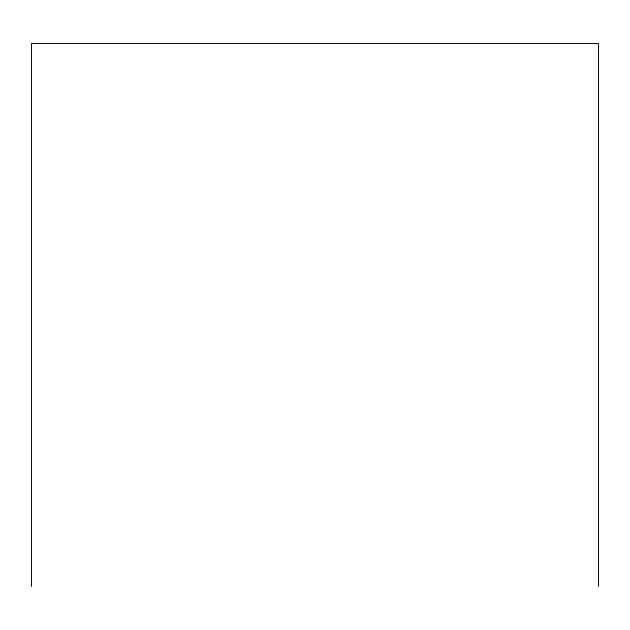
<?xml version="1.0" encoding="UTF-8"?>
<svg xmlns="http://www.w3.org/2000/svg" width="630" height="630" viewBox="0 0 630 630"><rect width="100%" height="100%" fill="white"/><g stroke="black" fill="none" stroke-linecap="round" stroke-linejoin="round"><path stroke-width="0.94" d="M598.5 586.459L598.5 43.541L31.5 43.541L31.5 586.459"/></g></svg>
